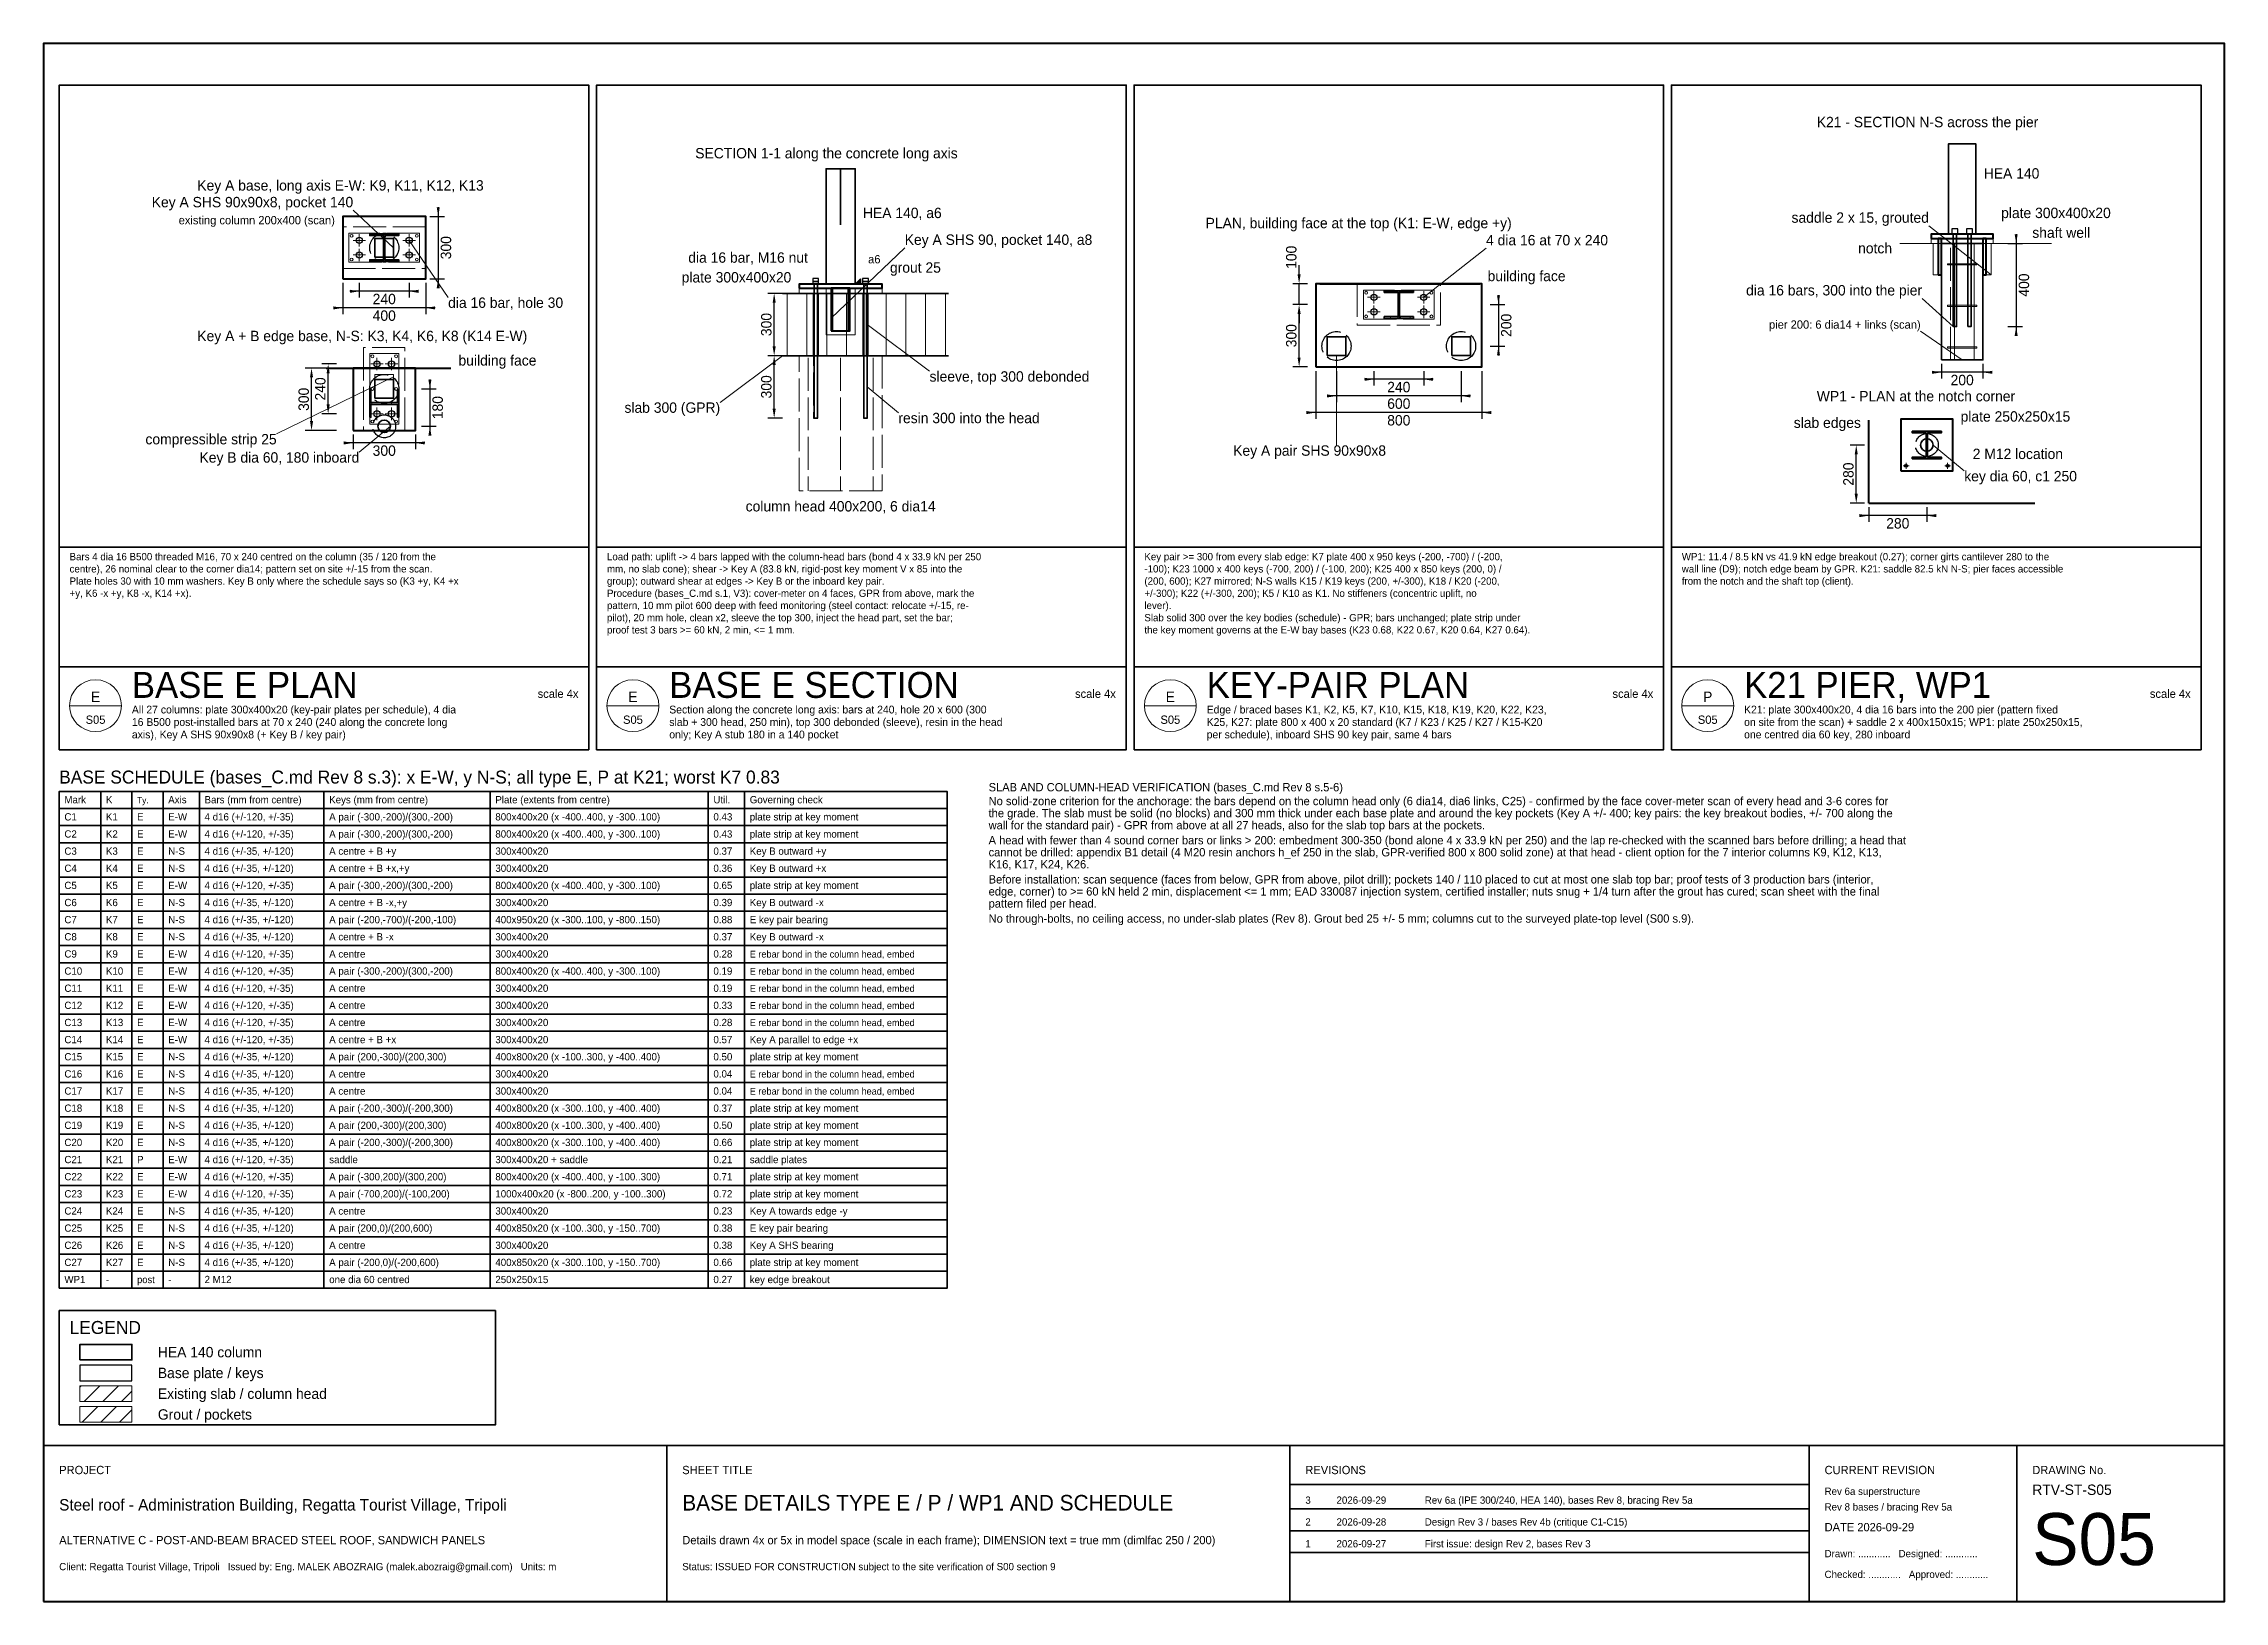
# Model space of a CAD drawing. Header units: metres. Extents: x 10 to 452, y 8 to 38.
# Drawn here: x 260 to 302, y 8 to 38 of the extents above; entities that cross this region are included whole.
import ezdxf
from ezdxf.enums import TextEntityAlignment as Align

# ---------------------------------------------------------------- set-up
doc = ezdxf.new("R2010")
doc.units = ezdxf.units.M
doc.header["$LTSCALE"] = 0.5
doc.linetypes.add('CENTER', pattern=[5.08, 3.175, -0.635, 0.635, -0.635])
doc.linetypes.add('DASHED', pattern=[1.524, 1.27, -0.254])
for name, color, linetype, lineweight in [('S-COL', 5, 'CONTINUOUS', 35), ('S-DETAIL', 7, 'CONTINUOUS', 25), ('S-DIM', 2, 'CONTINUOUS', 13), ('S-EXIST', 8, 'CONTINUOUS', 15), ('S-GRID', 9, 'CENTER', 13), ('S-HATCH', 8, 'CONTINUOUS', 9), ('S-LEADER', 7, 'CONTINUOUS', 13), ('S-TEXT-DIM', 7, 'CONTINUOUS', 18), ('S-TEXT-NOTE', 7, 'CONTINUOUS', 18), ('S-TITLE', 7, 'CONTINUOUS', 35)]:
    doc.layers.add(name, color=color, linetype=linetype, lineweight=lineweight)
doc.dimstyles.new('S-MM', dxfattribs={"dimtxt": 0.2, "dimasz": 0.18, "dimexe": 0.12, "dimexo": 0.08, "dimgap": 0.05, "dimtad": 1, "dimdec": 0, "dimlfac": 250, "dimtxsty": 'Standard', "dimcen": 2.5, "dimclrd": 2, "dimclre": 2, "dimclrt": 7, "dimazin": 3, "dimtfac": 1, "dimtmove": 0, "dimatfit": 3, "dimlwd": -3})

msp = doc.modelspace()

# ---------------------------------------------------------------- hatches: boundary and pattern name
at = {"layer": 'S-HATCH'}
h = msp.add_hatch(dxfattribs=at)
h.set_pattern_fill('ANSI31', scale=0.06, angle=45)
h.paths.add_polyline_path([(266.28, 33.804), (266.84, 33.804), (266.84, 33.838), (266.571, 33.838), (266.571, 34.302), (266.84, 34.302), (266.84, 34.336), (266.28, 34.336), (266.28, 34.302), (266.549, 34.302), (266.549, 33.838), (266.28, 33.838)])
h = msp.add_hatch(dxfattribs=at)
h.set_pattern_fill('ANSI31', scale=0.12, angle=45)
h.paths.add_polyline_path([(296.55, 31.91), (297.35, 31.91), (297.35, 34.15), (296.55, 34.15)])
h = msp.add_hatch(dxfattribs=at)
h.set_pattern_fill('ANSI31', scale=0.12, angle=45)
h.paths.add_polyline_path([(274.23, 31.99), (277.43, 31.99), (277.43, 33.19), (274.23, 33.19)])
h = msp.add_hatch(color=7, dxfattribs=at)
h.dxf.hatch_style = 1
h.paths.add_polyline_path([(275.63, 33.37), (275.73, 33.47), (275.73, 33.37)])
h = msp.add_hatch(dxfattribs=at)
h.set_pattern_fill('ANSI31', scale=0.06, angle=45)
h.paths.add_polyline_path([(285.82, 32.709), (286.38, 32.709), (286.38, 32.743), (286.111, 32.743), (286.111, 33.207), (286.38, 33.207), (286.38, 33.241), (285.82, 33.241), (285.82, 33.207), (286.089, 33.207), (286.089, 32.743), (285.82, 32.743)])
h = msp.add_hatch(dxfattribs=at)
h.set_pattern_fill('ANSI31', scale=0.06, angle=45)
h.paths.add_polyline_path([(266.28, 30.804), (266.28, 31.336), (266.302, 31.336), (266.302, 31.087), (266.818, 31.087), (266.818, 31.336), (266.84, 31.336), (266.84, 30.804), (266.818, 30.804), (266.818, 31.053), (266.302, 31.053), (266.302, 30.804)])
h = msp.add_hatch(dxfattribs=at)
h.set_pattern_fill('ANSI31', scale=0.06, angle=45)
h.paths.add_polyline_path([(295.99, 30.004), (296.55, 30.004), (296.55, 30.038), (296.281, 30.038), (296.281, 30.502), (296.55, 30.502), (296.55, 30.536), (295.99, 30.536), (295.99, 30.502), (296.259, 30.502), (296.259, 30.038), (295.99, 30.038)])
h = msp.add_hatch(dxfattribs=at)
h.set_pattern_fill('ANSI31', scale=0.08)
h.paths.add_polyline_path([(260.7, 11.85), (261.7, 11.85), (261.7, 12.15), (260.7, 12.15)])
h = msp.add_hatch(dxfattribs=at)
h.set_pattern_fill('ANSI31', scale=0.08)
h.paths.add_polyline_path([(260.7, 11.45), (261.7, 11.45), (261.7, 11.75), (260.7, 11.75)])

# ---------------------------------------------------------------- linework, layer by layer
at = {"layer": 'S-COL'}
msp.add_line((275.35, 34.51), (275.35, 35.59), dxfattribs=at)
at = {"layer": 'S-COL', "lineweight": 35}
for points in [[(296.684, 34.33), (297.216, 34.33), (297.216, 36.07), (296.684, 36.07)], [(275.07, 33.37), (275.63, 33.37), (275.63, 35.59), (275.07, 35.59)], [(266.28, 33.804), (266.84, 33.804), (266.84, 33.838), (266.571, 33.838), (266.571, 34.302), (266.84, 34.302), (266.84, 34.336), (266.28, 34.336), (266.28, 34.302), (266.549, 34.302), (266.549, 33.838), (266.28, 33.838)], [(285.82, 32.709), (286.38, 32.709), (286.38, 32.743), (286.111, 32.743), (286.111, 33.207), (286.38, 33.207), (286.38, 33.241), (285.82, 33.241), (285.82, 33.207), (286.089, 33.207), (286.089, 32.743), (285.82, 32.743)], [(266.28, 30.804), (266.28, 31.336), (266.302, 31.336), (266.302, 31.087), (266.818, 31.087), (266.818, 31.336), (266.84, 31.336), (266.84, 30.804), (266.818, 30.804), (266.818, 31.053), (266.302, 31.053), (266.302, 30.804)], [(295.99, 30.004), (296.55, 30.004), (296.55, 30.038), (296.281, 30.038), (296.281, 30.502), (296.55, 30.502), (296.55, 30.536), (295.99, 30.536), (295.99, 30.502), (296.259, 30.502), (296.259, 30.038), (295.99, 30.038)]]:
    msp.add_lwpolyline(points, close=True, dxfattribs=at)
at = {"layer": 'S-COL'}
msp.add_lwpolyline([(260.7, 12.65), (261.7, 12.65), (261.7, 12.95), (260.7, 12.95)], close=True, dxfattribs=at)
at = {"layer": 'S-DETAIL'}
for p, q in [((275.202, 32.47), (275.202, 33.29)), ((275.498, 32.47), (275.498, 33.29))]:
    msp.add_line(p, q, dxfattribs=at)
at = {"layer": 'S-DETAIL', "lineweight": 50}
for points in [[(265.76, 33.47), (267.36, 33.47), (267.36, 34.67), (265.76, 34.67)], [(296.35, 34.25), (297.55, 34.25), (297.55, 34.33), (296.35, 34.33)], [(296.49, 33.55), (296.55, 33.55), (296.55, 34.25), (296.49, 34.25)], [(297.35, 33.55), (297.41, 33.55), (297.41, 34.25), (297.35, 34.25)], [(274.55, 33.29), (276.15, 33.29), (276.15, 33.37), (274.55, 33.37)], [(275.17, 32.47), (275.53, 32.47), (275.53, 33.29), (275.17, 33.29)], [(284.5, 31.775), (287.7, 31.775), (287.7, 33.375), (284.5, 33.375)], [(265.96, 30.55), (267.16, 30.55), (267.16, 31.75), (265.96, 31.75)], [(295.77, 29.77), (296.77, 29.77), (296.77, 30.77), (295.77, 30.77)]]:
    msp.add_lwpolyline(points, close=True, dxfattribs=at)
at = {"layer": 'S-DETAIL', "lineweight": 35}
for points in [[(266.38, 33.89), (266.74, 33.89), (266.74, 34.25), (266.38, 34.25)], [(296.778, 32.55), (296.842, 32.55), (296.842, 34.33), (296.778, 34.33)], [(297.058, 32.55), (297.122, 32.55), (297.122, 34.33), (297.058, 34.33)], [(274.838, 30.79), (274.902, 30.79), (274.902, 33.37), (274.838, 33.37)], [(275.798, 30.79), (275.862, 30.79), (275.862, 33.37), (275.798, 33.37)], [(284.72, 31.995), (285.08, 31.995), (285.08, 32.355), (284.72, 32.355)], [(287.12, 31.995), (287.48, 31.995), (287.48, 32.355), (287.12, 32.355)], [(266.38, 31.17), (266.74, 31.17), (266.74, 31.53), (266.38, 31.53)]]:
    msp.add_lwpolyline(points, close=True, dxfattribs=at)
at = {"layer": 'S-DETAIL'}
for points in [[(296.754, 34.33), (296.866, 34.33), (296.866, 34.43), (296.754, 34.43)], [(297.034, 34.33), (297.146, 34.33), (297.146, 34.43), (297.034, 34.43)], [(274.814, 33.418), (274.926, 33.418), (274.926, 33.478), (274.814, 33.478)], [(274.814, 33.37), (274.926, 33.37), (274.926, 33.418), (274.814, 33.418)], [(274.818, 31.99), (274.922, 31.99), (274.922, 33.19), (274.818, 33.19)], [(275.63, 33.37), (275.73, 33.47), (275.73, 33.37)], [(275.774, 33.418), (275.886, 33.418), (275.886, 33.478), (275.774, 33.478)], [(275.774, 33.37), (275.886, 33.37), (275.886, 33.418), (275.774, 33.418)], [(275.778, 31.99), (275.882, 31.99), (275.882, 33.19), (275.778, 33.19)], [(260.7, 12.25), (261.7, 12.25), (261.7, 12.55), (260.7, 12.55)]]:
    msp.add_lwpolyline(points, close=True, dxfattribs=at)
at = {"layer": 'S-DETAIL', "linetype": 'DASHED'}
for points in [[(274.83, 30.79), (274.91, 30.79), (274.91, 33.19), (274.83, 33.19)], [(275.79, 30.79), (275.87, 30.79), (275.87, 33.19), (275.79, 33.19)]]:
    msp.add_lwpolyline(points, close=True, dxfattribs=at)
at = {"layer": 'S-DETAIL'}
for centre, radius in [((266.08, 34.21), 0.06), ((267.04, 34.21), 0.06), ((266.08, 33.93), 0.06), ((267.04, 33.93), 0.06), ((285.62, 33.115), 0.06), ((285.62, 32.835), 0.06), ((286.58, 33.115), 0.06), ((286.58, 32.835), 0.06), ((266.42, 31.83), 0.06), ((266.7, 31.83), 0.06), ((266.42, 30.87), 0.06), ((266.7, 30.87), 0.06), ((295.87, 29.87), 0.028), ((296.67, 29.87), 0.028)]:
    msp.add_circle(centre, radius, dxfattribs=at)
at = {"layer": 'S-DETAIL', "linetype": 'DASHED'}
for centre, radius in [((266.56, 34.07), 0.28), ((284.9, 32.175), 0.28), ((287.3, 32.175), 0.28), ((266.56, 31.35), 0.28), ((266.56, 30.63), 0.22), ((296.27, 30.27), 0.22)]:
    msp.add_circle(centre, radius, dxfattribs=at)
at = {"layer": 'S-DETAIL', "lineweight": 35}
for centre in [(266.56, 30.63), (296.27, 30.27)]:
    msp.add_circle(centre, 0.12, dxfattribs=at)
at = {"layer": 'S-DIM'}
for p, q in [((260.5, 25.25), (261.5, 25.25)), ((270.85, 25.25), (271.85, 25.25)), ((281.2, 25.25), (282.2, 25.25)), ((291.55, 25.25), (292.55, 25.25))]:
    msp.add_line(p, q, dxfattribs=at)
for centre in [(261, 25.25), (271.35, 25.25), (281.7, 25.25), (292.05, 25.25)]:
    msp.add_circle(centre, 0.5, dxfattribs=at)
at = {"layer": 'S-EXIST', "linetype": 'DASHED'}
for p, q in [((295.75, 34.15), (298.75, 34.15)), ((296.722, 31.91), (296.722, 34.11)), ((297.178, 31.91), (297.178, 34.11)), ((274.722, 31.95), (274.722, 29.39)), ((275.35, 31.95), (275.35, 29.39)), ((275.978, 31.95), (275.978, 29.39))]:
    msp.add_line(p, q, dxfattribs=at)
at = {"layer": 'S-EXIST', "lineweight": 35}
for p, q in [((274.23, 33.19), (277.43, 33.19)), ((274.23, 31.99), (277.43, 31.99))]:
    msp.add_line(p, q, dxfattribs=at)
at = {"layer": 'S-EXIST', "lineweight": 50}
for p, q in [((284.58, 33.375), (287.66, 33.375)), ((265.44, 31.75), (267.84, 31.75)), ((295.15, 29.15), (295.15, 30.75)), ((295.15, 29.15), (298.35, 29.15))]:
    msp.add_line(p, q, dxfattribs=at)
at = {"layer": 'S-EXIST', "linetype": 'DASHED'}
for points in [[(265.76, 33.67), (267.36, 33.67), (267.36, 34.47), (265.76, 34.47)], [(265.88, 33.79), (267.24, 33.79), (267.24, 34.35), (265.88, 34.35)], [(285.3, 32.575), (286.9, 32.575), (286.9, 33.375), (285.3, 33.375)], [(285.42, 32.695), (286.78, 32.695), (286.78, 33.255), (285.42, 33.255)], [(266.16, 30.55), (266.96, 30.55), (266.96, 32.15), (266.16, 32.15)], [(266.28, 30.67), (266.84, 30.67), (266.84, 32.03), (266.28, 32.03)], [(274.55, 31.99), (276.15, 31.99), (276.15, 29.39), (274.55, 29.39)]]:
    msp.add_lwpolyline(points, close=True, dxfattribs=at)
at = {"layer": 'S-EXIST', "lineweight": 35}
msp.add_lwpolyline([(296.55, 31.91), (297.35, 31.91), (297.35, 34.15), (296.55, 34.15)], close=True, dxfattribs=at)
at = {"layer": 'S-EXIST'}
for points in [[(296.67, 33.738), (297.23, 33.738), (297.23, 33.762), (296.67, 33.762)], [(296.67, 32.938), (297.23, 32.938), (297.23, 32.962), (296.67, 32.962)], [(296.67, 32.138), (297.23, 32.138), (297.23, 32.162), (296.67, 32.162)], [(260.7, 11.85), (261.7, 11.85), (261.7, 12.15), (260.7, 12.15)]]:
    msp.add_lwpolyline(points, close=True, dxfattribs=at)
for centre in [(265.932, 34.298), (266.56, 34.298), (267.188, 34.298), (265.932, 33.842), (266.56, 33.842), (267.188, 33.842), (285.472, 33.203), (286.1, 33.203), (286.728, 33.203), (285.472, 32.747), (286.1, 32.747), (286.728, 32.747), (266.332, 31.978), (266.788, 31.978), (266.332, 31.35), (266.788, 31.35), (266.332, 30.722), (266.788, 30.722)]:
    msp.add_circle(centre, 0.028, dxfattribs=at)
at = {"layer": 'S-GRID'}
for p, q in [((265.96, 34.21), (266.2, 34.21)), ((266.08, 34.09), (266.08, 34.33)), ((266.08, 33.81), (266.08, 34.05)), ((266.92, 34.21), (267.16, 34.21)), ((267.04, 34.09), (267.04, 34.33)), ((267.04, 33.81), (267.04, 34.05)), ((265.96, 33.93), (266.2, 33.93)), ((266.92, 33.93), (267.16, 33.93)), ((285.62, 32.995), (285.62, 33.235)), ((286.58, 32.995), (286.58, 33.235)), ((285.5, 33.115), (285.74, 33.115)), ((285.5, 32.835), (285.74, 32.835)), ((285.62, 32.715), (285.62, 32.955)), ((286.46, 33.115), (286.7, 33.115)), ((286.46, 32.835), (286.7, 32.835)), ((286.58, 32.715), (286.58, 32.955)), ((266.42, 31.71), (266.42, 31.95)), ((266.7, 31.71), (266.7, 31.95)), ((266.3, 31.83), (266.54, 31.83)), ((266.58, 31.83), (266.82, 31.83)), ((266.3, 30.87), (266.54, 30.87)), ((266.42, 30.75), (266.42, 30.99)), ((266.58, 30.87), (266.82, 30.87)), ((266.7, 30.75), (266.7, 30.99)), ((295.814, 29.87), (295.926, 29.87)), ((295.87, 29.814), (295.87, 29.926)), ((296.614, 29.87), (296.726, 29.87)), ((296.67, 29.814), (296.67, 29.926))]:
    msp.add_line(p, q, dxfattribs=at)
at = {"layer": 'S-HATCH'}
for points in [[(296.35, 34.15), (297.55, 34.15), (297.55, 34.25), (296.35, 34.25)], [(296.39, 33.55), (296.49, 33.55), (296.49, 34.15), (296.39, 34.15)], [(297.41, 33.55), (297.51, 33.55), (297.51, 34.15), (297.41, 34.15)], [(274.55, 33.19), (276.15, 33.19), (276.15, 33.29), (274.55, 33.29)], [(275.07, 32.39), (275.63, 32.39), (275.63, 33.29), (275.07, 33.29)], [(266.38, 31.53), (266.74, 31.53), (266.74, 31.63), (266.38, 31.63)], [(260.7, 11.45), (261.7, 11.45), (261.7, 11.75), (260.7, 11.75)]]:
    msp.add_lwpolyline(points, close=True, dxfattribs=at)
at = {"layer": 'S-LEADER'}
for p, q in [((266.74, 34.07), (265.9622, 34.7908)), ((297.51, 33.55), (296.31, 34.4929)), ((267.04, 34.21), (267.79, 33.111)), ((275.17, 32.71), (276.5842, 34.0671)), ((286.58, 33.115), (287.78, 34.0579)), ((296.778, 32.55), (296.178, 33.0929)), ((275.862, 32.59), (277.062, 31.69)), ((296.95, 31.91), (296.15, 32.4643)), ((274.23, 31.99), (273.03, 31.09)), ((284.9, 31.995), (284.9, 30.2631)), ((266.74, 31.582), (264.4883, 30.482)), ((275.862, 31.39), (276.462, 30.89)), ((266.68, 30.63), (266.08, 30.13)), ((296.39, 30.27), (296.99, 29.77))]:
    msp.add_line(p, q, dxfattribs=at)
at = {"layer": 'S-TITLE'}
for p, q in [((260.3, 28.3), (270.5, 28.3)), ((270.65, 28.3), (280.85, 28.3)), ((281, 28.3), (291.2, 28.3)), ((291.35, 28.3), (301.55, 28.3)), ((260.3, 26), (270.5, 26)), ((270.65, 26), (280.85, 26)), ((281, 26), (291.2, 26)), ((291.35, 26), (301.55, 26)), ((261.1, 14.03), (261.1, 23.6)), ((261.7, 14.03), (261.7, 23.6)), ((262.3, 14.03), (262.3, 23.6)), ((263, 14.03), (263, 23.6)), ((265.4, 14.03), (265.4, 23.6)), ((268.6, 14.03), (268.6, 23.6)), ((272.8, 14.03), (272.8, 23.6)), ((273.5, 14.03), (273.5, 23.6)), ((260.3, 23.27), (277.4, 23.27)), ((260.3, 22.94), (277.4, 22.94)), ((260.3, 22.61), (277.4, 22.61)), ((260.3, 22.28), (277.4, 22.28)), ((260.3, 21.95), (277.4, 21.95)), ((260.3, 21.62), (277.4, 21.62)), ((260.3, 21.29), (277.4, 21.29)), ((260.3, 20.96), (277.4, 20.96)), ((260.3, 20.63), (277.4, 20.63)), ((260.3, 20.3), (277.4, 20.3)), ((260.3, 19.97), (277.4, 19.97)), ((260.3, 19.64), (277.4, 19.64)), ((260.3, 19.31), (277.4, 19.31)), ((260.3, 18.98), (277.4, 18.98)), ((260.3, 18.65), (277.4, 18.65)), ((260.3, 18.32), (277.4, 18.32)), ((260.3, 17.99), (277.4, 17.99)), ((260.3, 17.66), (277.4, 17.66)), ((260.3, 17.33), (277.4, 17.33)), ((260.3, 17), (277.4, 17)), ((260.3, 16.67), (277.4, 16.67)), ((260.3, 16.34), (277.4, 16.34)), ((260.3, 16.01), (277.4, 16.01)), ((260.3, 15.68), (277.4, 15.68)), ((260.3, 15.35), (277.4, 15.35)), ((260.3, 15.02), (277.4, 15.02)), ((260.3, 14.69), (277.4, 14.69)), ((260.3, 14.36), (277.4, 14.36)), ((260, 11), (302, 11)), ((272, 8), (272, 11)), ((284, 8), (284, 11)), ((294, 8), (294, 11)), ((298, 8), (298, 11)), ((284, 10.25), (294, 10.25)), ((284, 9.78), (294, 9.78)), ((284, 9.36), (294, 9.36)), ((284, 8.94), (294, 8.94))]:
    msp.add_line(p, q, dxfattribs=at)
at = {"layer": 'S-TITLE', "lineweight": 70}
msp.add_lwpolyline([(260, 8), (302, 8), (302, 38), (260, 38)], close=True, dxfattribs=at)
at = {"layer": 'S-TITLE', "lineweight": 35}
for points in [[(260.3, 24.4), (270.5, 24.4), (270.5, 37.2), (260.3, 37.2)], [(270.65, 24.4), (280.85, 24.4), (280.85, 37.2), (270.65, 37.2)], [(281, 24.4), (291.2, 24.4), (291.2, 37.2), (281, 37.2)], [(291.35, 24.4), (301.55, 24.4), (301.55, 37.2), (291.35, 37.2)]]:
    msp.add_lwpolyline(points, close=True, dxfattribs=at)
at = {"layer": 'S-TITLE'}
for points in [[(260.3, 14.03), (277.4, 14.03), (277.4, 23.6), (260.3, 23.6)], [(260.3, 11.4), (268.7, 11.4), (268.7, 13.6), (260.3, 13.6)]]:
    msp.add_lwpolyline(points, close=True, dxfattribs=at)

# ---------------------------------------------------------------- texts
at = {"layer": 'S-TEXT-DIM'}
for s, height, p in [('HEA 140', 0.2, (297.366, 35.4)), ('HEA 140, a6', 0.2, (275.78, 34.64)), ('plate 300x400x20', 0.2, (297.7, 34.64)), ('shaft well', 0.2, (298.3, 34.26)), ('Key A SHS 90, pocket 140, a8', 0.2, (276.5842, 34.1242)), ('4 dia 16 at 70 x 240', 0.2, (287.78, 34.115)), ('a6', 0.16, (275.88, 33.768)), ('grout 25', 0.2, (276.3, 33.588)), ('building face', 0.2, (287.81, 33.425)), ('dia 16 bar, hole 30', 0.2, (267.79, 32.911)), ('building face', 0.2, (267.99, 31.8)), ('sleeve, top 300 debonded', 0.2, (277.062, 31.49)), ('resin 300 into the head', 0.2, (276.462, 30.69)), ('plate 250x250x15', 0.2, (296.92, 30.72)), ('2 M12 location', 0.2, (297.153, 29.9994)), ('key dia 60, c1 250', 0.2, (296.99, 29.57)), ('C1', 0.14, (260.4, 23.039)), ('Mark', 0.14, (260.4, 23.369)), ('K', 0.14, (261.2, 23.369)), ('K1', 0.14, (261.2, 23.039)), ('Ty.', 0.12, (261.8, 23.369)), ('E', 0.14, (261.8, 23.039)), ('Axis', 0.14, (262.4, 23.369)), ('E-W', 0.14, (262.4, 23.039)), ('4 d16 (+/-120, +/-35)', 0.14, (263.1, 23.039)), ('Bars (mm from centre)', 0.139711, (263.1, 23.369)), ('A pair (-300,-200)/(300,-200)', 0.14, (265.5, 23.039)), ('Keys (mm from centre)', 0.14, (265.5, 23.369)), ('800x400x20 (x -400..400, y -300..100)', 0.14, (268.7, 23.039)), ('Plate (extents from centre)', 0.14, (268.7, 23.369)), ('0.43', 0.14, (272.9, 23.039)), ('Util.', 0.14, (272.9, 23.369)), ('Governing check', 0.14, (273.6, 23.369)), ('plate strip at key moment', 0.14, (273.6, 23.039)), ('C2', 0.14, (260.4, 22.709)), ('K2', 0.14, (261.2, 22.709)), ('E', 0.14, (261.8, 22.709)), ('E-W', 0.14, (262.4, 22.709)), ('4 d16 (+/-120, +/-35)', 0.14, (263.1, 22.709)), ('A pair (-300,-200)/(300,-200)', 0.14, (265.5, 22.709)), ('800x400x20 (x -400..400, y -300..100)', 0.14, (268.7, 22.709)), ('0.43', 0.14, (272.9, 22.709)), ('plate strip at key moment', 0.14, (273.6, 22.709)), ('C3', 0.14, (260.4, 22.379)), ('K3', 0.14, (261.2, 22.379)), ('E', 0.14, (261.8, 22.379)), ('N-S', 0.14, (262.4, 22.379)), ('4 d16 (+/-35, +/-120)', 0.14, (263.1, 22.379)), ('A centre + B +y', 0.14, (265.5, 22.379)), ('300x400x20', 0.14, (268.7, 22.379)), ('0.37', 0.14, (272.9, 22.379)), ('Key B outward +y', 0.14, (273.6, 22.379)), ('C4', 0.14, (260.4, 22.049)), ('C5', 0.14, (260.4, 21.719)), ('K4', 0.14, (261.2, 22.049)), ('K5', 0.14, (261.2, 21.719)), ('E', 0.14, (261.8, 22.049)), ('E', 0.14, (261.8, 21.719)), ('N-S', 0.14, (262.4, 22.049)), ('E-W', 0.14, (262.4, 21.719)), ('4 d16 (+/-35, +/-120)', 0.14, (263.1, 22.049)), ('4 d16 (+/-120, +/-35)', 0.14, (263.1, 21.719)), ('A centre + B +x,+y', 0.14, (265.5, 22.049)), ('A pair (-300,-200)/(300,-200)', 0.14, (265.5, 21.719)), ('300x400x20', 0.14, (268.7, 22.049)), ('800x400x20 (x -400..400, y -300..100)', 0.14, (268.7, 21.719)), ('0.36', 0.14, (272.9, 22.049)), ('0.65', 0.14, (272.9, 21.719)), ('plate strip at key moment', 0.14, (273.6, 21.719)), ('Key B outward +x', 0.14, (273.6, 22.049)), ('C6', 0.14, (260.4, 21.389)), ('K6', 0.14, (261.2, 21.389)), ('E', 0.14, (261.8, 21.389)), ('N-S', 0.14, (262.4, 21.389)), ('4 d16 (+/-35, +/-120)', 0.14, (263.1, 21.389)), ('A centre + B -x,+y', 0.14, (265.5, 21.389)), ('300x400x20', 0.14, (268.7, 21.389)), ('0.39', 0.14, (272.9, 21.389)), ('Key B outward -x', 0.14, (273.6, 21.389)), ('C7', 0.14, (260.4, 21.059)), ('K7', 0.14, (261.2, 21.059)), ('E', 0.14, (261.8, 21.059)), ('N-S', 0.14, (262.4, 21.059)), ('4 d16 (+/-35, +/-120)', 0.14, (263.1, 21.059)), ('A pair (-200,-700)/(-200,-100)', 0.14, (265.5, 21.059)), ('400x950x20 (x -300..100, y -800..150)', 0.14, (268.7, 21.059)), ('0.88', 0.14, (272.9, 21.059)), ('E key pair bearing', 0.14, (273.6, 21.059)), ('C8', 0.14, (260.4, 20.729)), ('K8', 0.14, (261.2, 20.729)), ('E', 0.14, (261.8, 20.729)), ('N-S', 0.14, (262.4, 20.729)), ('4 d16 (+/-35, +/-120)', 0.14, (263.1, 20.729)), ('A centre + B -x', 0.14, (265.5, 20.729)), ('300x400x20', 0.14, (268.7, 20.729)), ('0.37', 0.14, (272.9, 20.729)), ('Key B outward -x', 0.14, (273.6, 20.729)), ('C9', 0.14, (260.4, 20.399)), ('C10', 0.14, (260.4, 20.069)), ('K9', 0.14, (261.2, 20.399)), ('K10', 0.14, (261.2, 20.069)), ('E', 0.14, (261.8, 20.399)), ('E', 0.14, (261.8, 20.069)), ('E-W', 0.14, (262.4, 20.399)), ('E-W', 0.14, (262.4, 20.069)), ('4 d16 (+/-120, +/-35)', 0.14, (263.1, 20.399)), ('4 d16 (+/-120, +/-35)', 0.14, (263.1, 20.069)), ('A centre', 0.14, (265.5, 20.399)), ('A pair (-300,-200)/(300,-200)', 0.14, (265.5, 20.069)), ('300x400x20', 0.14, (268.7, 20.399)), ('800x400x20 (x -400..400, y -300..100)', 0.14, (268.7, 20.069)), ('0.28', 0.14, (272.9, 20.399)), ('0.19', 0.14, (272.9, 20.069)), ('E rebar bond in the column head, embed', 0.131067, (273.6, 20.399)), ('E rebar bond in the column head, embed', 0.131067, (273.6, 20.069)), ('C11', 0.14, (260.4, 19.739)), ('K11', 0.14, (261.2, 19.739)), ('E', 0.14, (261.8, 19.739)), ('E-W', 0.14, (262.4, 19.739)), ('4 d16 (+/-120, +/-35)', 0.14, (263.1, 19.739)), ('A centre', 0.14, (265.5, 19.739)), ('300x400x20', 0.14, (268.7, 19.739)), ('0.19', 0.14, (272.9, 19.739)), ('E rebar bond in the column head, embed', 0.131067, (273.6, 19.739)), ('C12', 0.14, (260.4, 19.409)), ('K12', 0.14, (261.2, 19.409)), ('E', 0.14, (261.8, 19.409)), ('E-W', 0.14, (262.4, 19.409)), ('4 d16 (+/-120, +/-35)', 0.14, (263.1, 19.409)), ('A centre', 0.14, (265.5, 19.409)), ('300x400x20', 0.14, (268.7, 19.409)), ('0.33', 0.14, (272.9, 19.409)), ('E rebar bond in the column head, embed', 0.131067, (273.6, 19.409)), ('C13', 0.14, (260.4, 19.079)), ('K13', 0.14, (261.2, 19.079)), ('E', 0.14, (261.8, 19.079)), ('E-W', 0.14, (262.4, 19.079)), ('4 d16 (+/-120, +/-35)', 0.14, (263.1, 19.079)), ('A centre', 0.14, (265.5, 19.079)), ('300x400x20', 0.14, (268.7, 19.079)), ('0.28', 0.14, (272.9, 19.079)), ('E rebar bond in the column head, embed', 0.131067, (273.6, 19.079)), ('C14', 0.14, (260.4, 18.749)), ('C15', 0.14, (260.4, 18.419)), ('K14', 0.14, (261.2, 18.749)), ('K15', 0.14, (261.2, 18.419)), ('E', 0.14, (261.8, 18.749)), ('E', 0.14, (261.8, 18.419)), ('E-W', 0.14, (262.4, 18.749)), ('N-S', 0.14, (262.4, 18.419)), ('4 d16 (+/-120, +/-35)', 0.14, (263.1, 18.749)), ('4 d16 (+/-35, +/-120)', 0.14, (263.1, 18.419)), ('A centre + B +x', 0.14, (265.5, 18.749)), ('A pair (200,-300)/(200,300)', 0.14, (265.5, 18.419)), ('400x800x20 (x -100..300, y -400..400)', 0.14, (268.7, 18.419)), ('300x400x20', 0.14, (268.7, 18.749)), ('0.57', 0.14, (272.9, 18.749)), ('0.50', 0.14, (272.9, 18.419)), ('plate strip at key moment', 0.14, (273.6, 18.419)), ('Key A parallel to edge +x', 0.14, (273.6, 18.749)), ('C16', 0.14, (260.4, 18.089)), ('K16', 0.14, (261.2, 18.089)), ('E', 0.14, (261.8, 18.089)), ('N-S', 0.14, (262.4, 18.089)), ('4 d16 (+/-35, +/-120)', 0.14, (263.1, 18.089)), ('A centre', 0.14, (265.5, 18.089)), ('300x400x20', 0.14, (268.7, 18.089)), ('0.04', 0.14, (272.9, 18.089)), ('E rebar bond in the column head, embed', 0.131067, (273.6, 18.089)), ('C17', 0.14, (260.4, 17.759)), ('K17', 0.14, (261.2, 17.759)), ('E', 0.14, (261.8, 17.759)), ('N-S', 0.14, (262.4, 17.759)), ('4 d16 (+/-35, +/-120)', 0.14, (263.1, 17.759)), ('A centre', 0.14, (265.5, 17.759)), ('300x400x20', 0.14, (268.7, 17.759)), ('0.04', 0.14, (272.9, 17.759)), ('E rebar bond in the column head, embed', 0.131067, (273.6, 17.759)), ('C18', 0.14, (260.4, 17.429)), ('C19', 0.14, (260.4, 17.099)), ('K18', 0.14, (261.2, 17.429)), ('K19', 0.14, (261.2, 17.099)), ('E', 0.14, (261.8, 17.429)), ('E', 0.14, (261.8, 17.099)), ('N-S', 0.14, (262.4, 17.429)), ('N-S', 0.14, (262.4, 17.099)), ('4 d16 (+/-35, +/-120)', 0.14, (263.1, 17.429)), ('4 d16 (+/-35, +/-120)', 0.14, (263.1, 17.099)), ('A pair (-200,-300)/(-200,300)', 0.14, (265.5, 17.429)), ('A pair (200,-300)/(200,300)', 0.14, (265.5, 17.099)), ('400x800x20 (x -300..100, y -400..400)', 0.14, (268.7, 17.429)), ('400x800x20 (x -100..300, y -400..400)', 0.14, (268.7, 17.099)), ('0.37', 0.14, (272.9, 17.429)), ('0.50', 0.14, (272.9, 17.099)), ('plate strip at key moment', 0.14, (273.6, 17.429)), ('plate strip at key moment', 0.14, (273.6, 17.099)), ('C20', 0.14, (260.4, 16.769)), ('K20', 0.14, (261.2, 16.769)), ('E', 0.14, (261.8, 16.769)), ('N-S', 0.14, (262.4, 16.769)), ('4 d16 (+/-35, +/-120)', 0.14, (263.1, 16.769)), ('A pair (-200,-300)/(-200,300)', 0.14, (265.5, 16.769)), ('400x800x20 (x -300..100, y -400..400)', 0.14, (268.7, 16.769)), ('0.66', 0.14, (272.9, 16.769)), ('plate strip at key moment', 0.14, (273.6, 16.769)), ('C21', 0.14, (260.4, 16.439)), ('K21', 0.14, (261.2, 16.439)), ('P', 0.14, (261.8, 16.439)), ('E-W', 0.14, (262.4, 16.439)), ('4 d16 (+/-120, +/-35)', 0.14, (263.1, 16.439)), ('saddle', 0.14, (265.5, 16.439)), ('300x400x20 + saddle', 0.14, (268.7, 16.439)), ('0.21', 0.14, (272.9, 16.439)), ('saddle plates', 0.14, (273.6, 16.439)), ('C22', 0.14, (260.4, 16.109)), ('K22', 0.14, (261.2, 16.109)), ('E', 0.14, (261.8, 16.109)), ('E-W', 0.14, (262.4, 16.109)), ('4 d16 (+/-120, +/-35)', 0.14, (263.1, 16.109)), ('A pair (-300,200)/(300,200)', 0.14, (265.5, 16.109)), ('800x400x20 (x -400..400, y -100..300)', 0.14, (268.7, 16.109)), ('0.71', 0.14, (272.9, 16.109)), ('plate strip at key moment', 0.14, (273.6, 16.109)), ('C23', 0.14, (260.4, 15.779)), ('C24', 0.14, (260.4, 15.449)), ('K23', 0.14, (261.2, 15.779)), ('K24', 0.14, (261.2, 15.449)), ('E', 0.14, (261.8, 15.779)), ('E', 0.14, (261.8, 15.449)), ('E-W', 0.14, (262.4, 15.779)), ('N-S', 0.14, (262.4, 15.449)), ('4 d16 (+/-120, +/-35)', 0.14, (263.1, 15.779)), ('4 d16 (+/-35, +/-120)', 0.14, (263.1, 15.449)), ('A pair (-700,200)/(-100,200)', 0.14, (265.5, 15.779)), ('A centre', 0.14, (265.5, 15.449)), ('300x400x20', 0.14, (268.7, 15.449)), ('1000x400x20 (x -800..200, y -100..300)', 0.14, (268.7, 15.779)), ('0.72', 0.14, (272.9, 15.779)), ('0.23', 0.14, (272.9, 15.449)), ('plate strip at key moment', 0.14, (273.6, 15.779)), ('Key A towards edge -y', 0.14, (273.6, 15.449)), ('C25', 0.14, (260.4, 15.119)), ('K25', 0.14, (261.2, 15.119)), ('E', 0.14, (261.8, 15.119)), ('N-S', 0.14, (262.4, 15.119)), ('4 d16 (+/-35, +/-120)', 0.14, (263.1, 15.119)), ('A pair (200,0)/(200,600)', 0.14, (265.5, 15.119)), ('400x850x20 (x -100..300, y -150..700)', 0.14, (268.7, 15.119)), ('0.38', 0.14, (272.9, 15.119)), ('E key pair bearing', 0.14, (273.6, 15.119)), ('C26', 0.14, (260.4, 14.789)), ('K26', 0.14, (261.2, 14.789)), ('E', 0.14, (261.8, 14.789)), ('N-S', 0.14, (262.4, 14.789)), ('4 d16 (+/-35, +/-120)', 0.14, (263.1, 14.789)), ('A centre', 0.14, (265.5, 14.789)), ('300x400x20', 0.14, (268.7, 14.789)), ('0.38', 0.14, (272.9, 14.789)), ('Key A SHS bearing', 0.14, (273.6, 14.789)), ('C27', 0.14, (260.4, 14.459)), ('K27', 0.14, (261.2, 14.459)), ('E', 0.14, (261.8, 14.459)), ('N-S', 0.14, (262.4, 14.459)), ('4 d16 (+/-35, +/-120)', 0.14, (263.1, 14.459)), ('A pair (-200,0)/(-200,600)', 0.14, (265.5, 14.459)), ('400x850x20 (x -300..100, y -150..700)', 0.14, (268.7, 14.459)), ('0.66', 0.14, (272.9, 14.459)), ('plate strip at key moment', 0.14, (273.6, 14.459)), ('WP1', 0.14, (260.4, 14.129)), ('-', 0.14, (261.2, 14.129)), ('post', 0.13502, (261.8, 14.129)), ('-', 0.14, (262.4, 14.129)), ('2 M12', 0.14, (263.1, 14.129)), ('one dia 60 centred', 0.14, (265.5, 14.129)), ('250x250x15', 0.14, (268.7, 14.129)), ('0.27', 0.14, (272.9, 14.129)), ('key edge breakout', 0.14, (273.6, 14.129))]:
    msp.add_text(s, height=height, dxfattribs=at).set_placement(p)
for s, height, p in [('Key A SHS 90x90x8, pocket 140', 0.2, (265.9622, 34.8478)), ('existing column 200x400 (scan)', 0.16, (265.61, 34.52)), ('saddle 2 x 15, grouted', 0.2, (296.31, 34.55)), ('notch', 0.2, (295.6, 33.96)), ('plate 300x400x20', 0.2, (274.4, 33.4)), ('dia 16 bar, M16 nut', 0.2, (274.72, 33.78)), ('dia 16 bars, 300 into the pier', 0.2, (296.178, 33.15)), ('pier 200: 6 dia14 + links (scan)', 0.16, (296.15, 32.51)), ('slab 300 (GPR)', 0.2, (273.03, 30.89)), ('slab edges', 0.2, (295, 30.6)), ('compressible strip 25', 0.2, (264.4883, 30.282)), ('Key B dia 60, 180 inboard', 0.2, (266.08, 29.93))]:
    msp.add_text(s, height=height, dxfattribs=at).set_placement(p, align=Align.RIGHT)
for s, height, p in [('Key A pair SHS 90x90x8', 0.2, (284.3824, 30.0631)), ('column head 400x200, 6 dia14', 0.2, (275.35, 28.99)), ('E', 0.2, (261, 25.32)), ('E', 0.2, (271.35, 25.32)), ('E', 0.2, (281.7, 25.32)), ('P', 0.2, (292.05, 25.32)), ('S05', 0.16, (261, 24.9)), ('S05', 0.16, (271.35, 24.9)), ('S05', 0.16, (281.7, 24.9)), ('S05', 0.16, (292.05, 24.9))]:
    msp.add_text(s, height=height, dxfattribs=at).set_placement(p, align=Align.CENTER)
at = {"layer": 'S-TEXT-NOTE'}
for s, height, p in [('K21 - SECTION N-S across the pier', 0.2, (294.15, 36.39)), ('SECTION 1-1 along the concrete long axis', 0.2, (272.55, 35.79)), ('Key A base, long axis E-W: K9, K11, K12, K13', 0.2, (262.96, 35.17)), ('PLAN, building face at the top (K1: E-W, edge +y)', 0.2, (282.38, 34.445)), ('Key A + B edge base, N-S: K3, K4, K6, K8 (K14 E-W)', 0.2, (262.96, 32.27)), ('WP1 - PLAN at the notch corner', 0.2, (294.15, 31.11)), ('Bars 4 dia 16 B500 threaded M16, 70 x 240 centred on the column (35 / 120 from the', 0.14, (260.5, 28.05)), ('Load path: uplift -> 4 bars lapped with the column-head bars (bond 4 x 33.9 kN per 250', 0.14, (270.85, 28.05)), ('Key pair >= 300 from every slab edge: K7 plate 400 x 950 keys (-200, -700) / (-200,', 0.14, (281.2, 28.05)), ('WP1: 11.4 / 8.5 kN vs 41.9 kN edge breakout (0.27); corner girts cantilever 280 to the', 0.14, (291.55, 28.05)), ('centre), 26 nominal clear to the corner dia14; pattern set on site +/-15 from the scan.', 0.14, (260.5, 27.815)), ('Plate holes 30 with 10 mm washers. Key B only where the schedule says so (K3 +y, K4 +x', 0.14, (260.5, 27.58)), ('group); outward shear at edges -> Key B or the inboard key pair.', 0.14, (270.85, 27.58)), ('mm, no slab cone); shear -> Key A (83.8 kN, rigid-post key moment V x 85 into the', 0.14, (270.85, 27.815)), ('-100); K23 1000 x 400 keys (-700, 200) / (-100, 200); K25 400 x 850 keys (200, 0) /', 0.14, (281.2, 27.815)), ('(200, 600); K27 mirrored; N-S walls K15 / K19 keys (200, +/-300), K18 / K20 (-200,', 0.14, (281.2, 27.58)), ('wall line (D9); notch edge beam by GPR. K21: saddle 82.5 kN N-S; pier faces accessible', 0.14, (291.55, 27.815)), ('from the notch and the shaft top (client).', 0.14, (291.55, 27.58)), ('+y, K6 -x +y, K8 -x, K14 +x).', 0.14, (260.5, 27.345)), ('Procedure (bases_C.md s.1, V3): cover-meter on 4 faces, GPR from above, mark the', 0.14, (270.85, 27.345)), ('+/-300); K22 (+/-300, 200); K5 / K10 as K1. No stiffeners (concentric uplift, no', 0.14, (281.2, 27.345)), ('pattern, 10 mm pilot 600 deep with feed monitoring (steel contact: relocate +/-15, re-', 0.14, (270.85, 27.11)), ('pilot), 20 mm hole, clean x2, sleeve the top 300, inject the head part, set the bar;', 0.14, (270.85, 26.875)), ('Slab solid 300 over the key bodies (schedule) - GPR; bars unchanged; plate strip under', 0.14, (281.2, 26.875)), ('lever).', 0.14, (281.2, 27.11)), ('proof test 3 bars >= 60 kN, 2 min, <= 1 mm.', 0.14, (270.85, 26.64)), ('the key moment governs at the E-W bay bases (K23 0.68, K22 0.67, K20 0.64, K27 0.64).', 0.14, (281.2, 26.64)), ('BASE E PLAN', 0.5, (261.7, 25.4)), ('BASE E SECTION', 0.5, (272.05, 25.4)), ('KEY-PAIR PLAN', 0.5, (282.4, 25.4)), ('K21 PIER, WP1', 0.5, (292.75, 25.4)), ('All 27 columns: plate 300x400x20 (key-pair plates per schedule), 4 dia', 0.15, (261.7, 25.1)), ('Section along the concrete long axis: bars at 240, hole 20 x 600 (300', 0.15, (272.05, 25.1)), ('Edge / braced bases K1, K2, K5, K7, K10, K15, K18, K19, K20, K22, K23,', 0.15, (282.4, 25.1)), ('K21: plate 300x400x20, 4 dia 16 bars into the 200 pier (pattern fixed', 0.15, (292.75, 25.1)), ('16 B500 post-installed bars at 70 x 240 (240 along the concrete long', 0.15, (261.7, 24.86)), ('slab + 300 head, 250 min), top 300 debonded (sleeve), resin in the head', 0.15, (272.05, 24.86)), ('K25, K27: plate 800 x 400 x 20 standard (K7 / K23 / K25 / K27 / K15-K20', 0.15, (282.4, 24.86)), ('on site from the scan) + saddle 2 x 400x150x15; WP1: plate 250x250x15,', 0.15, (292.75, 24.86)), ('axis), Key A SHS 90x90x8 (+ Key B / key pair)', 0.15, (261.7, 24.62)), ('only; Key A stub 180 in a 140 pocket', 0.15, (272.05, 24.62)), ('per schedule), inboard SHS 90 key pair, same 4 bars', 0.15, (282.4, 24.62)), ('one centred dia 60 key, 280 inboard', 0.15, (292.75, 24.62)), ('BASE SCHEDULE (bases_C.md Rev 8 s.3): x E-W, y N-S; all type E, P at K21; worst K7 0.83', 0.25, (260.3, 23.75)), ('SLAB AND COLUMN-HEAD VERIFICATION (bases_C.md Rev 8 s.5-6)', 0.16, (278.2, 23.6)), ('the grade. The slab must be solid (no blocks) and 300 mm thick under each base plate and around the key pockets (Key A +/- 400; key pairs: the key breakout bodies, +/- 700 along the', 0.16, (278.2, 23.1012)), ('No solid-zone criterion for the anchorage: the bars depend on the column head only (6 dia14, dia6 links, C25) - confirmed by the face cover-meter scan of every head and 3-6 cores for', 0.16, (278.2, 23.3332)), ('wall for the standard pair) - GPR from above at all 27 heads, also for the slab top bars at the pockets.', 0.16, (278.2, 22.8692)), ('A head with fewer than 4 sound corner bars or links > 200: embedment 300-350 (bond alone 4 x 33.9 kN per 250) and the lap re-checked with the scanned bars before drilling; a head that', 0.16, (278.2, 22.5792)), ('cannot be drilled: appendix B1 detail (4 M20 resin anchors h_ef 250 in the slab, GPR-verified 800 x 800 solid zone) at that head - client option for the 7 interior columns K9, K12, K13,', 0.16, (278.2, 22.3472)), ('K16, K17, K24, K26.', 0.16, (278.2, 22.1152)), ('Before installation: scan sequence (faces from below, GPR from above, pilot drill); pockets 140 / 110 placed to cut at most one slab top bar; proof tests of 3 production bars (interior,', 0.16, (278.2, 21.8252)), ('edge, corner) to >= 60 kN held 2 min, displacement <= 1 mm; EAD 330087 injection system, certified installer; nuts snug + 1/4 turn after the grout has cured; scan sheet with the final', 0.16, (278.2, 21.5932)), ('pattern filed per head.', 0.16, (278.2, 21.3612)), ('No through-bolts, no ceiling access, no under-slab plates (Rev 8). Grout bed 25 +/- 5 mm; columns cut to the surveyed plate-top level (S00 s.9).', 0.16, (278.2, 21.0712)), ('LEGEND', 0.25, (260.5, 13.15)), ('HEA 140 column', 0.2, (262.2, 12.7)), ('Base plate / keys', 0.2, (262.2, 12.3)), ('Existing slab / column head', 0.2, (262.2, 11.9)), ('Grout / pockets', 0.2, (262.2, 11.5)), ('PROJECT', 0.16, (260.3, 10.45)), ('SHEET TITLE', 0.16, (272.3, 10.45)), ('REVISIONS', 0.16, (284.3, 10.45)), ('CURRENT REVISION', 0.16, (294.3, 10.45)), ('DRAWING No.', 0.16, (298.3, 10.45)), ('Rev 6a superstructure', 0.14, (294.3, 10.05)), ('RTV-ST-S05', 0.2, (298.3, 10.05)), ('Steel roof - Administration Building, Regatta Tourist Village, Tripoli', 0.22, (260.3, 9.75)), ('BASE DETAILS TYPE E / P / WP1 AND SCHEDULE', 0.3, (272.3, 9.75)), ('3', 0.14, (284.3, 9.88)), ('2026-09-29', 0.14, (284.9, 9.88)), ('Rev 6a (IPE 300/240, HEA 140), bases Rev 8, bracing Rev 5a', 0.14, (286.6, 9.88)), ('Rev 8 bases / bracing Rev 5a', 0.14, (294.3, 9.75)), ('S05', 1, (298.3, 8.7)), ('ALTERNATIVE C - POST-AND-BEAM BRACED STEEL ROOF, SANDWICH PANELS', 0.16, (260.3, 9.1)), ('Details drawn 4x or 5x in model space (scale in each frame); DIMENSION text = true mm (dimlfac 250 / 200)', 0.16, (272.3, 9.1)), ('2', 0.14, (284.3, 9.46)), ('2026-09-28', 0.14, (284.9, 9.46)), ('Design Rev 3 / bases Rev 4b (critique C1-C15)', 0.14, (286.6, 9.46)), ('DATE 2026-09-29', 0.16, (294.3, 9.35)), ('1', 0.14, (284.3, 9.04)), ('2026-09-27', 0.14, (284.9, 9.04)), ('First issue: design Rev 2, bases Rev 3', 0.14, (286.6, 9.04)), ('Drawn: ............   Designed: ............', 0.14, (294.3, 8.85)), ('Client: Regatta Tourist Village, Tripoli   Issued by: Eng. MALEK ABOZRAIG (malek.abozraig@gmail.com)   Units: m', 0.14, (260.3, 8.6)), ('Status: ISSUED FOR CONSTRUCTION subject to the site verification of S00 section 9', 0.14, (272.3, 8.6)), ('Checked: ............   Approved: ............', 0.14, (294.3, 8.45))]:
    msp.add_text(s, height=height, dxfattribs=at).set_placement(p)
for p in [(270.3, 25.4), (280.65, 25.4), (291, 25.4), (301.35, 25.4)]:
    msp.add_text('scale 4x', height=0.16, dxfattribs=at).set_placement(p, align=Align.RIGHT)

# ---------------------------------------------------------------- dimensions: what is measured, and where the dimension line sits
at = {"layer": 'S-DIM'}
for base, p1, p2 in [((267.6, 34.67), (267.36, 34.67), (267.36, 33.47)), ((297.99, 34.15), (297.75, 34.15), (297.75, 32.55)), ((274.07, 31.99), (274.31, 31.99), (274.31, 33.19)), ((284.18, 31.775), (284.42, 31.775), (284.42, 32.975)), ((288.02, 32.975), (287.78, 32.975), (287.78, 32.175)), ((274.07, 30.79), (274.31, 30.79), (274.31, 31.99)), ((265.16, 30.55), (265.72, 30.55), (265.72, 31.75)), ((265.48, 30.87), (265.72, 30.87), (265.72, 31.83)), ((267.44, 31.35), (267.2, 31.35), (267.2, 30.63)), ((294.91, 29.15), (295.15, 29.15), (295.15, 30.27))]:
    msp.add_linear_dim(base=base, p1=p1, p2=p2, angle=90, dimstyle='S-MM', override={"dimtxt": 0.2}, dxfattribs=at).render()
msp.add_linear_dim(base=(284.18, 32.975), p1=(284.42, 32.975), p2=(284.42, 33.375), angle=90, location=(284.03, 33.885), dimstyle='S-MM', override={"dimtxt": 0.2, "dimtmove": 2}, dxfattribs=at).render()
for base, p1, p2 in [((267.36, 32.91), (267.36, 33.47), (265.76, 33.47)), ((267.04, 33.23), (267.04, 33.47), (266.08, 33.47)), ((287.7, 30.895), (287.7, 31.775), (284.5, 31.775)), ((287.3, 31.215), (287.3, 31.775), (284.9, 31.775)), ((286.58, 31.535), (286.58, 31.775), (285.62, 31.775)), ((297.35, 31.67), (297.35, 31.91), (296.55, 31.91)), ((267.16, 30.31), (267.16, 30.55), (265.96, 30.55)), ((296.27, 28.91), (296.27, 29.15), (295.15, 29.15))]:
    msp.add_linear_dim(base=base, p1=p1, p2=p2, dimstyle='S-MM', override={"dimtxt": 0.2}, dxfattribs=at).render()

doc.saveas('drawing.dxf')
